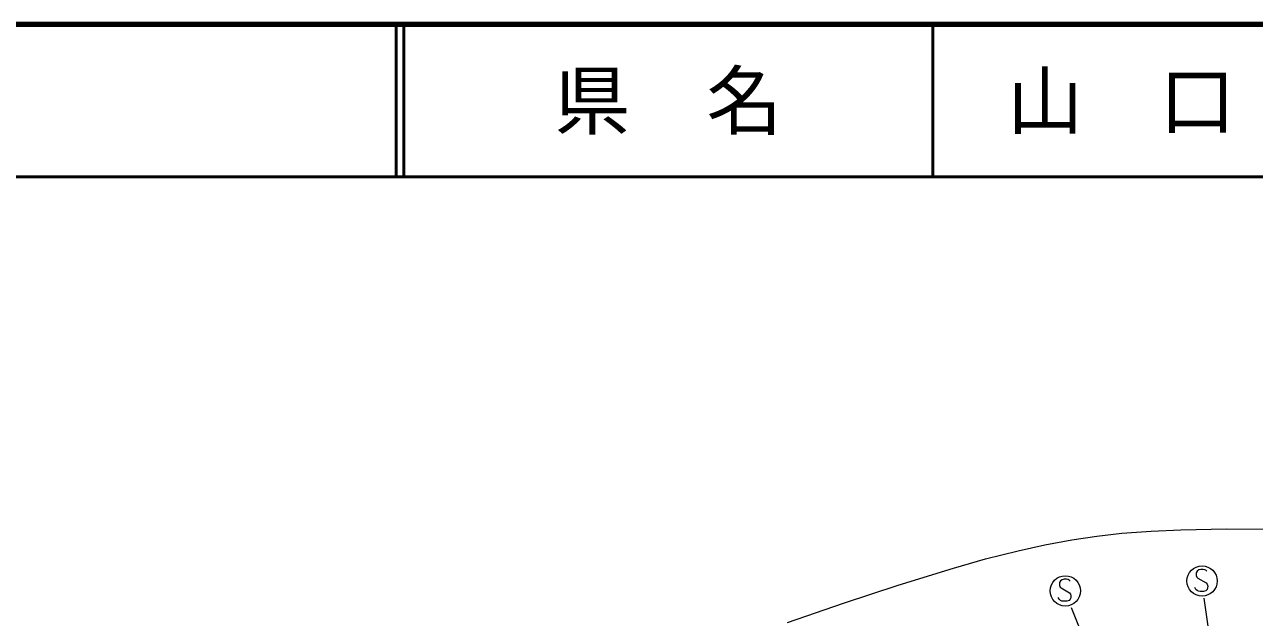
# Model space of a CAD drawing. Units: millimetres, scale not verified. Extents: x 60373 to 700373, y 4510 to 364510.
# Drawn here: x 293721 to 374492, y 325597 to 364510 of the extents above; entities that cross this region are included whole.
import ezdxf
from ezdxf.enums import TextEntityAlignment as Align

# ---------------------------------------------------------------- set-up
doc = ezdxf.new("R2010")
doc.units = ezdxf.units.MM
doc.header["$LTSCALE"] = 1000
for name, color, linetype, lineweight in [('M-TTL', 2, 'Continuous', 140), ('M-TTL-LINE', 7, 'Continuous', 50), ('S-BGD', 1, 'Continuous', 13), ('S-BGD-HTXT', 6, 'Continuous', 13)]:
    doc.layers.add(name, color=color, linetype=linetype, lineweight=lineweight)
doc.layers.add('M-TTL-TXT', color=7, linetype='Continuous')
doc.styles.add('ＭＳ ゴシック', font='')
doc.styles.get('ＭＳ ゴシック').set_extended_font_data('MS Gothic')

# ---------------------------------------------------------------- blocks, each defined once
blk = doc.blocks.new('BUHIN114')
at = {"layer": 'S-BGD'}
blk.add_lwpolyline([(310, 645), (255, 705), (180, 740), (75, 760), (-80, 760), (-210, 725), (-320, 650), (-385, 540), (-390, 425), (-385, 350), (-345, 250), (-275, 195), (270, -120), (330, -210), (370, -335), (360, -455), (325, -550), (255, -640), (100, -685), (-130, -685), (-230, -670), (-325, -625), (-405, -550), (-475, -435)], dxfattribs=at)
blk.add_circle((0, 0), 995, dxfattribs=at)

msp = doc.modelspace()

# ---------------------------------------------------------------- linework, layer by layer
at = {"layer": 'M-TTL'}
msp.add_line((700373, 364510), (60373, 364510), dxfattribs=at)
at = {"layer": 'M-TTL-LINE'}
for p, q in [((318123, 364510), (318123, 354510)), ((318623, 364510), (318623, 354510)), ((353373, 364510), (353373, 354510)), ((60373, 354510), (700373, 354510))]:
    msp.add_line(p, q, dxfattribs=at)
at = {"layer": 'S-BGD'}
for p, q in [((371164, 326851), (373436, 311540)), ((362453, 326256), (368892, 310296))]:
    msp.add_line(p, q, dxfattribs=at)
at = {"layer": 'S-BGD-HTXT'}
msp.add_lwpolyline([(343817, 325261), (347508, 326535), (351101, 327711), (354727, 328834), (356841, 329432), (358967, 329971), (360733, 330361), (362509, 330691), (364135, 330933), (365779, 331116), (367718, 331264), (369665, 331353), (372651, 331403), (375653, 331393)], dxfattribs=at)

# ---------------------------------------------------------------- block references
for p in [(371056, 327987), (362075, 327338)]:
    msp.add_blockref('BUHIN114', p)

# ---------------------------------------------------------------- texts
at = {"layer": 'M-TTL-TXT', "style": 'ＭＳ ゴシック'}
for s, p in [('県\u3000名', (335998, 359510)), ('山\u3000口\u3000県', (370748, 359510))]:
    msp.add_text(s, height=3666, dxfattribs=at).set_placement(p, align=Align.MIDDLE_CENTER)

doc.saveas('drawing.dxf')
